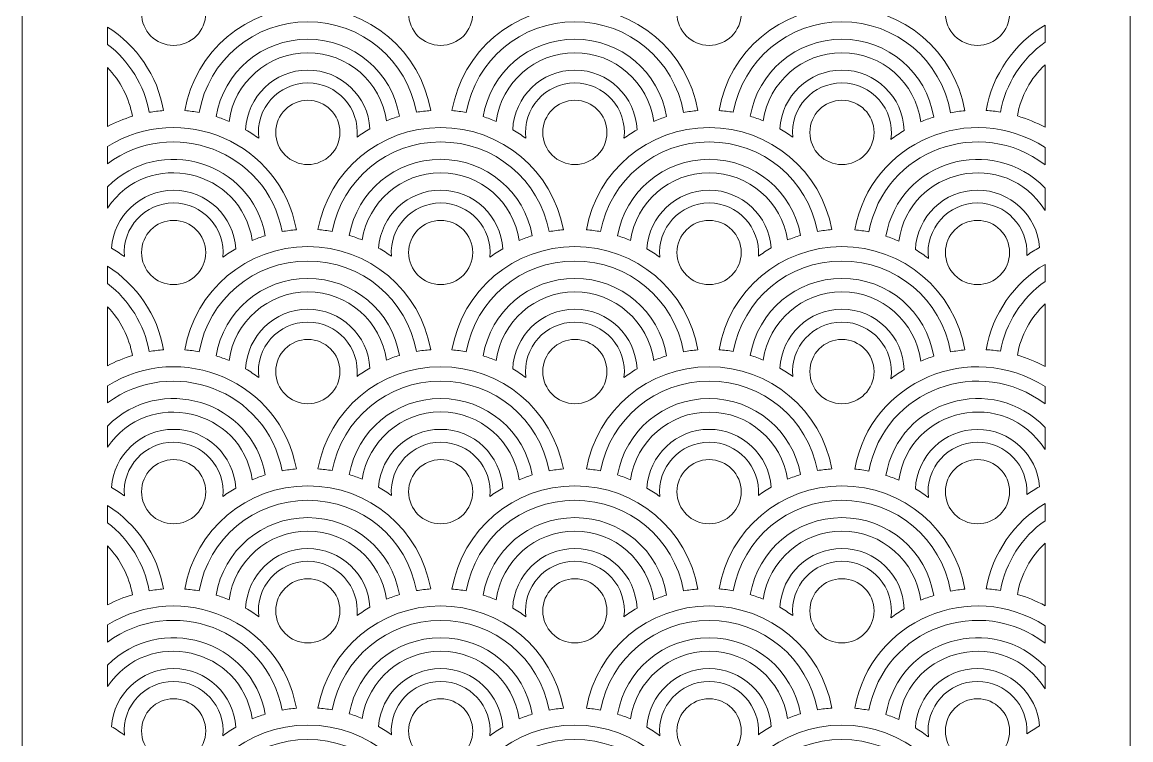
# Model space of a CAD drawing. Header units: inches. Extents: x 96 to 768, y 116 to 749.
# Drawn here: x 512.9 to 768.3, y 445.6 to 610.8 of the extents above; entities that cross this region are included whole.
import ezdxf

# ---------------------------------------------------------------- set-up
doc = ezdxf.new("R2010")
doc.units = ezdxf.units.IN
doc.header["$MEASUREMENT"] = 0
doc.layers.add('_U+0421_U+043B_U+043E_U+0439 1', color=7, linetype='Continuous')

# ---------------------------------------------------------------- blocks, each defined once
blk = doc.blocks.new('block 2')
at = {"layer": '_U+0421_U+043B_U+043E_U+0439 1', "color": 1, "lineweight": 9, "true_color": 0xff0000}
for points, knots in [([(676.47, 747.8), (672.99, 748.53), (669.46, 748.54), (665.97, 747.83), (665.97, 747.83), (614.53, 747.83), (614.53, 747.83), (611.07, 748.53), (607.51, 748.54), (603.95, 747.78), (553.39, 746.87), (512.94, 705.7), (512.94, 655.1), (512.94, 655.1), (512.94, 116.17), (512.94, 116.17), (512.94, 116.17), (612.39, 116.17), (612.39, 116.17), (612.39, 116.17), (612.39, 128.71), (612.39, 128.71), (612.39, 137.46), (619.51, 144.58), (628.26, 144.58), (628.26, 144.58), (652.88, 144.58), (652.88, 144.58), (661.63, 144.58), (668.74, 137.46), (668.74, 128.71), (668.74, 128.71), (668.74, 116.17), (668.74, 116.17), (668.74, 116.17), (768.19, 116.17), (768.19, 116.17), (768.19, 116.17), (768.19, 654.9), (768.19, 654.9), (768.3, 705.8), (727.46, 747.26), (676.47, 747.8)], [0, 0, 0, 0, 1, 1, 1, 2, 2, 2, 3, 3, 3, 4, 4, 4, 5, 5, 5, 6, 6, 6, 7, 7, 7, 8, 8, 8, 9, 9, 9, 10, 10, 10, 11, 11, 11, 12, 12, 12, 13, 13, 13, 14, 14, 14, 14]), ([(540.43, 612.8), (540.43, 616.88), (543.74, 620.2), (547.82, 620.2), (551.9, 620.2), (555.22, 616.88), (555.22, 612.8), (555.22, 608.73), (551.9, 605.41), (547.82, 605.41), (543.74, 605.41), (540.43, 608.73), (540.43, 612.8)], [0, 0, 0, 0, 1, 1, 1, 2, 2, 2, 3, 3, 3, 4, 4, 4, 4]), ([(601.94, 612.8), (601.94, 616.88), (605.26, 620.2), (609.33, 620.2), (613.41, 620.2), (616.73, 616.88), (616.73, 612.8), (616.73, 608.73), (613.41, 605.41), (609.33, 605.41), (605.26, 605.41), (601.94, 608.73), (601.94, 612.8)], [0, 0, 0, 0, 1, 1, 1, 2, 2, 2, 3, 3, 3, 4, 4, 4, 4]), ([(671.16, 605.41), (667.09, 605.41), (663.77, 608.73), (663.77, 612.8), (663.77, 616.88), (667.09, 620.2), (671.16, 620.2), (675.24, 620.2), (678.56, 616.88), (678.56, 612.8), (678.56, 608.73), (675.24, 605.41), (671.16, 605.41)], [0, 0, 0, 0, 1, 1, 1, 2, 2, 2, 3, 3, 3, 4, 4, 4, 4]), ([(725.6, 612.8), (725.6, 616.88), (728.92, 620.2), (732.99, 620.2), (737.07, 620.2), (740.39, 616.88), (740.39, 612.8), (740.39, 608.73), (737.07, 605.41), (732.99, 605.41), (728.92, 605.41), (725.6, 608.73), (725.6, 612.8)], [0, 0, 0, 0, 1, 1, 1, 2, 2, 2, 3, 3, 3, 4, 4, 4, 4]), ([(578.74, 614.15), (592.84, 614.15), (604.66, 604.09), (607.05, 590.42), (605.94, 590.35), (604.84, 590.21), (603.76, 590.03), (601.57, 602.04), (591.18, 610.84), (578.74, 610.84), (566.28, 610.84), (555.88, 602.01), (553.71, 589.98), (552.63, 590.17), (551.53, 590.31), (550.42, 590.4), (552.8, 604.08), (564.62, 614.15), (578.74, 614.15)], [0, 0, 0, 0, 1, 1, 1, 2, 2, 2, 3, 3, 3, 4, 4, 4, 5, 5, 5, 6, 6, 6, 6]), ([(668.56, 590.4), (667.45, 590.31), (666.36, 590.17), (665.28, 589.98), (663.11, 602.01), (652.71, 610.84), (640.25, 610.84), (627.79, 610.84), (617.39, 602.01), (615.22, 589.98), (614.14, 590.17), (613.05, 590.31), (611.93, 590.4), (614.32, 604.08), (626.14, 614.15), (640.25, 614.15), (654.36, 614.15), (666.18, 604.08), (668.56, 590.4)], [0, 0, 0, 0, 1, 1, 1, 2, 2, 2, 3, 3, 3, 4, 4, 4, 5, 5, 5, 6, 6, 6, 6]), ([(730.08, 590.38), (728.97, 590.28), (727.88, 590.13), (726.8, 589.93), (724.65, 601.99), (714.24, 610.84), (701.76, 610.84), (689.32, 610.84), (678.93, 602.04), (676.74, 590.03), (675.66, 590.21), (674.56, 590.35), (673.45, 590.42), (675.84, 604.09), (687.66, 614.15), (701.76, 614.15), (715.88, 614.15), (727.71, 604.07), (730.08, 590.38)], [0, 0, 0, 0, 1, 1, 1, 2, 2, 2, 3, 3, 3, 4, 4, 4, 5, 5, 5, 6, 6, 6, 6]), ([(545.53, 590.42), (544.42, 590.34), (543.32, 590.21), (542.23, 590.02), (541.08, 596.24), (537.6, 601.84), (532.6, 605.66), (532.6, 605.66), (532.6, 609.65), (532.6, 609.65), (539.28, 605.4), (544.1, 598.48), (545.53, 590.42)], [0, 0, 0, 0, 1, 1, 1, 2, 2, 2, 3, 3, 3, 4, 4, 4, 4]), ([(734.97, 590.44), (736.42, 598.65), (741.41, 605.82), (748.54, 610.09), (748.54, 610.09), (748.54, 606.14), (748.54, 606.14), (743.16, 602.32), (739.48, 596.57), (738.27, 590.08), (737.18, 590.26), (736.08, 590.38), (734.97, 590.44)], [0, 0, 0, 0, 1, 1, 1, 2, 2, 2, 3, 3, 3, 4, 4, 4, 4]), ([(578.74, 606.84), (589.29, 606.84), (598.08, 599.33), (599.84, 589.12), (598.83, 588.82), (597.84, 588.46), (596.86, 588.07), (595.57, 596.92), (587.94, 603.74), (578.74, 603.74), (569.49, 603.74), (561.83, 596.85), (560.59, 587.94), (559.62, 588.35), (558.63, 588.71), (557.61, 589.03), (559.35, 599.28), (568.15, 606.84), (578.74, 606.84)], [0, 0, 0, 0, 1, 1, 1, 2, 2, 2, 3, 3, 3, 4, 4, 4, 5, 5, 5, 6, 6, 6, 6]), ([(658.4, 587.94), (657.15, 596.85), (649.5, 603.74), (640.25, 603.74), (631, 603.74), (623.35, 596.85), (622.1, 587.94), (621.13, 588.35), (620.14, 588.71), (619.13, 589.02), (620.86, 599.28), (629.67, 606.84), (640.25, 606.84), (650.83, 606.84), (659.64, 599.28), (661.37, 589.02), (660.36, 588.71), (659.37, 588.35), (658.4, 587.94)], [0, 0, 0, 0, 1, 1, 1, 2, 2, 2, 3, 3, 3, 4, 4, 4, 5, 5, 5, 6, 6, 6, 6]), ([(719.93, 587.82), (718.74, 596.79), (711.05, 603.74), (701.76, 603.74), (692.56, 603.74), (684.93, 596.92), (683.63, 588.06), (682.66, 588.46), (681.67, 588.81), (680.65, 589.12), (682.42, 599.33), (691.21, 606.84), (701.76, 606.84), (712.38, 606.84), (721.2, 599.23), (722.9, 588.93), (721.89, 588.61), (720.9, 588.23), (719.93, 587.82)], [0, 0, 0, 0, 1, 1, 1, 2, 2, 2, 3, 3, 3, 4, 4, 4, 5, 5, 5, 6, 6, 6, 6]), ([(532.6, 600.31), (535.56, 597.25), (537.59, 593.34), (538.34, 589.1), (536.36, 588.5), (534.43, 587.72), (532.6, 586.76), (532.6, 586.76), (532.6, 600.31), (532.6, 600.31)], [0, 0, 0, 0, 1, 1, 1, 2, 2, 2, 3, 3, 3, 3]), ([(742.17, 589.18), (742.98, 593.73), (745.23, 597.84), (748.54, 600.97), (748.54, 600.97), (748.54, 586.57), (748.54, 586.57), (746.52, 587.66), (744.38, 588.54), (742.17, 589.18)], [0, 0, 0, 0, 1, 1, 1, 2, 2, 2, 3, 3, 3, 3]), ([(578.74, 599.74), (586.37, 599.74), (592.62, 593.74), (593.04, 586.2), (592.02, 585.62), (591.03, 584.98), (590.07, 584.29), (590.73, 591.02), (585.42, 596.79), (578.74, 596.79), (572.01, 596.79), (566.61, 590.91), (567.43, 584.04), (566.47, 584.75), (565.46, 585.41), (564.42, 586.02), (564.76, 593.64), (571.04, 599.74), (578.74, 599.74)], [0, 0, 0, 0, 1, 1, 1, 2, 2, 2, 3, 3, 3, 4, 4, 4, 5, 5, 5, 6, 6, 6, 6]), ([(640.25, 596.79), (633.53, 596.79), (628.12, 590.92), (628.95, 584.03), (627.98, 584.75), (626.98, 585.41), (625.93, 586.02), (626.27, 593.64), (632.55, 599.74), (640.25, 599.74), (647.95, 599.74), (654.23, 593.64), (654.56, 586.02), (653.52, 585.41), (652.52, 584.75), (651.56, 584.04), (652.38, 590.94), (646.95, 596.79), (640.25, 596.79)], [0, 0, 0, 0, 1, 1, 1, 2, 2, 2, 3, 3, 3, 4, 4, 4, 5, 5, 5, 6, 6, 6, 6]), ([(701.76, 596.79), (695.11, 596.79), (689.77, 591.06), (690.43, 584.29), (689.47, 584.98), (688.48, 585.62), (687.46, 586.2), (687.88, 593.74), (694.13, 599.74), (701.76, 599.74), (709.52, 599.74), (715.85, 593.54), (716.09, 585.84), (715.03, 585.21), (714, 584.51), (713.03, 583.76), (714.04, 590.77), (708.57, 596.79), (701.76, 596.79)], [0, 0, 0, 0, 1, 1, 1, 2, 2, 2, 3, 3, 3, 4, 4, 4, 5, 5, 5, 6, 6, 6, 6]), ([(576.1, 562.98), (574.99, 562.9), (573.89, 562.76), (572.81, 562.56), (569.26, 581.33), (547.34, 589.15), (532.6, 578.18), (532.6, 578.18), (532.6, 582.14), (532.6, 582.14), (549.63, 592.78), (572.43, 583.11), (576.1, 562.98)], [0, 0, 0, 0, 1, 1, 1, 2, 2, 2, 3, 3, 3, 4, 4, 4, 4]), ([(571.34, 585.39), (571.34, 589.47), (574.66, 592.79), (578.74, 592.79), (582.82, 592.79), (586.13, 589.47), (586.13, 585.39), (586.13, 581.32), (582.81, 578), (578.74, 578), (574.66, 578), (571.34, 581.32), (571.34, 585.39)], [0, 0, 0, 0, 1, 1, 1, 2, 2, 2, 3, 3, 3, 4, 4, 4, 4]), ([(640.25, 578), (636.17, 578), (632.86, 581.32), (632.86, 585.39), (632.86, 589.47), (636.17, 592.79), (640.25, 592.79), (644.33, 592.79), (647.64, 589.47), (647.64, 585.39), (647.64, 581.32), (644.33, 578), (640.25, 578)], [0, 0, 0, 0, 1, 1, 1, 2, 2, 2, 3, 3, 3, 4, 4, 4, 4]), ([(701.76, 578), (697.68, 578), (694.37, 581.32), (694.37, 585.39), (694.37, 589.47), (697.68, 592.79), (701.76, 592.79), (705.84, 592.79), (709.16, 589.47), (709.16, 585.39), (709.16, 581.32), (705.84, 578), (701.76, 578)], [0, 0, 0, 0, 1, 1, 1, 2, 2, 2, 3, 3, 3, 4, 4, 4, 4]), ([(707.99, 562.51), (706.92, 562.71), (705.82, 562.86), (704.71, 562.96), (708.39, 583.24), (731.48, 592.9), (748.54, 581.93), (748.54, 581.93), (748.54, 577.94), (748.54, 577.94), (733.77, 589.29), (711.53, 581.43), (707.99, 562.51)], [0, 0, 0, 0, 1, 1, 1, 2, 2, 2, 3, 3, 3, 4, 4, 4, 4]), ([(532.6, 572.88), (544.63, 584.99), (565.82, 578.85), (568.91, 561.6), (567.9, 561.29), (566.91, 560.92), (565.94, 560.52), (563.43, 576.97), (541.94, 581.85), (532.6, 567.98), (532.6, 567.98), (532.6, 572.88), (532.6, 572.88)], [0, 0, 0, 0, 1, 1, 1, 2, 2, 2, 3, 3, 3, 4, 4, 4, 4]), ([(609.33, 586.51), (623.37, 586.51), (635.14, 576.55), (637.61, 562.98), (636.5, 562.9), (635.4, 562.76), (634.33, 562.56), (632.07, 574.48), (621.72, 583.2), (609.33, 583.2), (596.97, 583.2), (586.63, 574.5), (584.35, 562.61), (583.27, 562.8), (582.18, 562.93), (581.06, 563.01), (583.54, 576.56), (595.3, 586.51), (609.33, 586.51)], [0, 0, 0, 0, 1, 1, 1, 2, 2, 2, 3, 3, 3, 4, 4, 4, 5, 5, 5, 6, 6, 6, 6]), ([(699.44, 563.01), (698.33, 562.93), (697.23, 562.8), (696.15, 562.61), (693.87, 574.5), (683.53, 583.2), (671.16, 583.2), (658.78, 583.2), (648.43, 574.48), (646.17, 562.56), (645.1, 562.76), (644, 562.9), (642.89, 562.98), (645.36, 576.55), (657.13, 586.51), (671.16, 586.51), (685.19, 586.51), (696.96, 576.56), (699.44, 563.01)], [0, 0, 0, 0, 1, 1, 1, 2, 2, 2, 3, 3, 3, 4, 4, 4, 5, 5, 5, 6, 6, 6, 6]), ([(714.86, 560.39), (713.89, 560.81), (712.9, 561.18), (711.89, 561.51), (714.95, 579.04), (736.62, 585.08), (748.54, 572.56), (748.54, 572.56), (748.54, 567.45), (748.54, 567.45), (739.45, 581.96), (717.3, 577.21), (714.86, 560.39)], [0, 0, 0, 0, 1, 1, 1, 2, 2, 2, 3, 3, 3, 4, 4, 4, 4]), ([(609.33, 579.2), (619.84, 579.2), (628.61, 571.75), (630.43, 561.6), (629.41, 561.29), (628.42, 560.92), (627.45, 560.52), (626.11, 569.32), (618.51, 576.1), (609.33, 576.1), (600.2, 576.1), (592.63, 569.39), (591.24, 560.64), (590.27, 561.04), (589.27, 561.39), (588.26, 561.7), (590.11, 571.8), (598.86, 579.2), (609.33, 579.2)], [0, 0, 0, 0, 1, 1, 1, 2, 2, 2, 3, 3, 3, 4, 4, 4, 5, 5, 5, 6, 6, 6, 6]), ([(689.26, 560.64), (687.87, 569.39), (680.3, 576.1), (671.16, 576.1), (661.99, 576.1), (654.39, 569.32), (653.05, 560.51), (652.08, 560.92), (651.09, 561.29), (650.07, 561.6), (651.89, 571.75), (660.65, 579.2), (671.16, 579.2), (681.64, 579.2), (690.39, 571.8), (692.24, 561.7), (691.23, 561.39), (690.23, 561.04), (689.26, 560.64)], [0, 0, 0, 0, 1, 1, 1, 2, 2, 2, 3, 3, 3, 4, 4, 4, 5, 5, 5, 6, 6, 6, 6]), ([(547.82, 572.1), (555.45, 572.1), (561.68, 566.12), (562.12, 558.61), (561.1, 558.01), (560.11, 557.36), (559.16, 556.65), (559.81, 563.45), (554.44, 569.15), (547.82, 569.15), (541.25, 569.15), (535.92, 563.54), (536.48, 556.81), (535.53, 557.5), (534.54, 558.14), (533.52, 558.73), (534.03, 566.18), (540.24, 572.1), (547.82, 572.1)], [0, 0, 0, 0, 1, 1, 1, 2, 2, 2, 3, 3, 3, 4, 4, 4, 5, 5, 5, 6, 6, 6, 6]), ([(609.33, 572.1), (616.96, 572.1), (623.19, 566.12), (623.64, 558.6), (622.61, 558), (621.62, 557.35), (620.67, 556.65), (621.33, 563.4), (615.99, 569.15), (609.34, 569.15), (602.81, 569.15), (597.47, 563.61), (597.99, 556.88), (597.04, 557.57), (596.06, 558.2), (595.04, 558.78), (595.57, 566.21), (601.77, 572.1), (609.33, 572.1)], [0, 0, 0, 0, 1, 1, 1, 2, 2, 2, 3, 3, 3, 4, 4, 4, 5, 5, 5, 6, 6, 6, 6]), ([(671.16, 569.15), (664.51, 569.15), (659.17, 563.4), (659.83, 556.65), (658.88, 557.35), (657.89, 558), (656.86, 558.6), (657.31, 566.12), (663.54, 572.1), (671.16, 572.1), (678.73, 572.1), (684.92, 566.21), (685.46, 558.79), (684.44, 558.21), (683.46, 557.57), (682.51, 556.89), (683.03, 563.58), (677.71, 569.15), (671.16, 569.15)], [0, 0, 0, 0, 1, 1, 1, 2, 2, 2, 3, 3, 3, 4, 4, 4, 5, 5, 5, 6, 6, 6, 6]), ([(732.99, 569.15), (726.26, 569.15), (720.86, 563.27), (721.69, 556.38), (720.73, 557.11), (719.72, 557.8), (718.68, 558.42), (719.04, 566.02), (725.31, 572.1), (732.99, 572.1), (740.51, 572.1), (746.69, 566.28), (747.28, 558.91), (746.27, 558.35), (745.29, 557.74), (744.35, 557.08), (744.75, 563.75), (739.43, 569.15), (732.99, 569.15)], [0, 0, 0, 0, 1, 1, 1, 2, 2, 2, 3, 3, 3, 4, 4, 4, 5, 5, 5, 6, 6, 6, 6]), ([(540.43, 557.75), (540.43, 561.83), (543.74, 565.15), (547.82, 565.15), (551.9, 565.15), (555.22, 561.83), (555.22, 557.75), (555.22, 553.68), (551.9, 550.36), (547.82, 550.36), (543.74, 550.36), (540.43, 553.68), (540.43, 557.75)], [0, 0, 0, 0, 1, 1, 1, 2, 2, 2, 3, 3, 3, 4, 4, 4, 4]), ([(601.94, 557.75), (601.94, 561.83), (605.26, 565.15), (609.33, 565.15), (613.41, 565.15), (616.73, 561.83), (616.73, 557.75), (616.73, 553.68), (613.41, 550.36), (609.33, 550.36), (605.26, 550.36), (601.94, 553.68), (601.94, 557.75)], [0, 0, 0, 0, 1, 1, 1, 2, 2, 2, 3, 3, 3, 4, 4, 4, 4]), ([(671.16, 550.36), (667.09, 550.36), (663.77, 553.68), (663.77, 557.75), (663.77, 561.83), (667.09, 565.15), (671.16, 565.15), (675.24, 565.15), (678.56, 561.83), (678.56, 557.75), (678.56, 553.68), (675.24, 550.36), (671.16, 550.36)], [0, 0, 0, 0, 1, 1, 1, 2, 2, 2, 3, 3, 3, 4, 4, 4, 4]), ([(725.6, 557.75), (725.6, 561.83), (728.92, 565.15), (732.99, 565.15), (737.07, 565.15), (740.39, 561.83), (740.39, 557.75), (740.39, 553.68), (737.07, 550.36), (732.99, 550.36), (728.92, 550.36), (725.6, 553.68), (725.6, 557.75)], [0, 0, 0, 0, 1, 1, 1, 2, 2, 2, 3, 3, 3, 4, 4, 4, 4]), ([(578.74, 559.1), (592.84, 559.1), (604.66, 549.03), (607.05, 535.37), (605.94, 535.29), (604.84, 535.16), (603.76, 534.98), (601.57, 546.98), (591.18, 555.78), (578.74, 555.78), (566.28, 555.78), (555.87, 546.96), (553.71, 534.93), (552.63, 535.12), (551.53, 535.26), (550.42, 535.35), (552.8, 549.02), (564.62, 559.1), (578.74, 559.1)], [0, 0, 0, 0, 1, 1, 1, 2, 2, 2, 3, 3, 3, 4, 4, 4, 5, 5, 5, 6, 6, 6, 6]), ([(668.56, 535.35), (667.45, 535.26), (666.36, 535.12), (665.28, 534.93), (663.11, 546.96), (652.71, 555.78), (640.25, 555.78), (627.79, 555.78), (617.39, 546.96), (615.22, 534.93), (614.14, 535.12), (613.05, 535.26), (611.93, 535.35), (614.32, 549.02), (626.14, 559.1), (640.25, 559.1), (654.36, 559.1), (666.18, 549.02), (668.56, 535.35)], [0, 0, 0, 0, 1, 1, 1, 2, 2, 2, 3, 3, 3, 4, 4, 4, 5, 5, 5, 6, 6, 6, 6]), ([(730.08, 535.33), (728.97, 535.23), (727.88, 535.08), (726.8, 534.88), (724.65, 546.93), (714.24, 555.78), (701.76, 555.78), (689.32, 555.78), (678.93, 546.98), (676.74, 534.98), (675.66, 535.16), (674.56, 535.29), (673.45, 535.37), (675.84, 549.03), (687.65, 559.1), (701.76, 559.1), (715.88, 559.1), (727.71, 549.01), (730.08, 535.33)], [0, 0, 0, 0, 1, 1, 1, 2, 2, 2, 3, 3, 3, 4, 4, 4, 5, 5, 5, 6, 6, 6, 6]), ([(545.53, 535.37), (544.42, 535.29), (543.32, 535.16), (542.23, 534.97), (541.08, 541.18), (537.6, 546.79), (532.6, 550.61), (532.6, 550.61), (532.6, 554.6), (532.6, 554.6), (539.28, 550.35), (544.1, 543.43), (545.53, 535.37)], [0, 0, 0, 0, 1, 1, 1, 2, 2, 2, 3, 3, 3, 4, 4, 4, 4]), ([(734.97, 535.39), (736.42, 543.6), (741.41, 550.77), (748.54, 555.03), (748.54, 555.03), (748.54, 551.09), (748.54, 551.09), (743.16, 547.27), (739.48, 541.52), (738.27, 535.02), (737.18, 535.2), (736.08, 535.32), (734.97, 535.39)], [0, 0, 0, 0, 1, 1, 1, 2, 2, 2, 3, 3, 3, 4, 4, 4, 4]), ([(578.74, 551.78), (589.29, 551.78), (598.08, 544.27), (599.84, 534.07), (598.83, 533.76), (597.84, 533.41), (596.86, 533.01), (595.57, 541.86), (587.94, 548.69), (578.74, 548.69), (569.49, 548.69), (561.83, 541.8), (560.59, 532.89), (559.62, 533.3), (558.63, 533.66), (557.61, 533.97), (559.35, 544.23), (568.15, 551.78), (578.74, 551.78)], [0, 0, 0, 0, 1, 1, 1, 2, 2, 2, 3, 3, 3, 4, 4, 4, 5, 5, 5, 6, 6, 6, 6]), ([(658.4, 532.89), (657.15, 541.8), (649.5, 548.69), (640.25, 548.69), (631, 548.69), (623.35, 541.8), (622.1, 532.89), (621.13, 533.29), (620.14, 533.66), (619.13, 533.97), (620.86, 544.23), (629.67, 551.78), (640.25, 551.78), (650.83, 551.78), (659.64, 544.23), (661.37, 533.97), (660.36, 533.66), (659.37, 533.3), (658.4, 532.89)], [0, 0, 0, 0, 1, 1, 1, 2, 2, 2, 3, 3, 3, 4, 4, 4, 5, 5, 5, 6, 6, 6, 6]), ([(719.93, 532.76), (718.74, 541.74), (711.05, 548.69), (701.76, 548.69), (692.56, 548.69), (684.93, 541.86), (683.63, 533.01), (682.66, 533.41), (681.67, 533.76), (680.65, 534.07), (682.42, 544.27), (691.21, 551.78), (701.76, 551.78), (712.38, 551.78), (721.2, 544.18), (722.9, 533.88), (721.89, 533.55), (720.9, 533.18), (719.93, 532.76)], [0, 0, 0, 0, 1, 1, 1, 2, 2, 2, 3, 3, 3, 4, 4, 4, 5, 5, 5, 6, 6, 6, 6]), ([(532.6, 545.26), (535.56, 542.19), (537.59, 538.29), (538.34, 534.04), (536.36, 533.44), (534.43, 532.67), (532.6, 531.7), (532.6, 531.7), (532.6, 545.26), (532.6, 545.26)], [0, 0, 0, 0, 1, 1, 1, 2, 2, 2, 3, 3, 3, 3]), ([(578.74, 544.69), (586.37, 544.69), (592.62, 538.68), (593.04, 531.15), (592.02, 530.57), (591.03, 529.92), (590.07, 529.24), (590.73, 535.96), (585.42, 541.74), (578.74, 541.74), (572, 541.74), (566.61, 535.85), (567.43, 528.98), (566.47, 529.7), (565.46, 530.36), (564.42, 530.97), (564.76, 538.59), (571.04, 544.69), (578.74, 544.69)], [0, 0, 0, 0, 1, 1, 1, 2, 2, 2, 3, 3, 3, 4, 4, 4, 5, 5, 5, 6, 6, 6, 6]), ([(640.25, 541.73), (633.53, 541.73), (628.12, 535.87), (628.95, 528.98), (627.98, 529.7), (626.98, 530.36), (625.93, 530.97), (626.27, 538.59), (632.55, 544.69), (640.25, 544.69), (647.95, 544.69), (654.23, 538.59), (654.56, 530.97), (653.52, 530.36), (652.52, 529.7), (651.56, 528.98), (652.38, 535.89), (646.95, 541.73), (640.25, 541.73)], [0, 0, 0, 0, 1, 1, 1, 2, 2, 2, 3, 3, 3, 4, 4, 4, 5, 5, 5, 6, 6, 6, 6]), ([(701.76, 541.73), (695.11, 541.73), (689.77, 536.01), (690.43, 529.23), (689.47, 529.92), (688.48, 530.56), (687.46, 531.15), (687.88, 538.68), (694.13, 544.69), (701.76, 544.69), (709.52, 544.69), (715.85, 538.49), (716.09, 530.79), (715.03, 530.15), (714, 529.46), (713.03, 528.71), (714.04, 535.71), (708.57, 541.73), (701.76, 541.73)], [0, 0, 0, 0, 1, 1, 1, 2, 2, 2, 3, 3, 3, 4, 4, 4, 5, 5, 5, 6, 6, 6, 6]), ([(742.17, 534.13), (742.98, 538.67), (745.23, 542.79), (748.54, 545.92), (748.54, 545.92), (748.54, 531.52), (748.54, 531.52), (746.52, 532.61), (744.38, 533.48), (742.17, 534.13)], [0, 0, 0, 0, 1, 1, 1, 2, 2, 2, 3, 3, 3, 3]), ([(576.1, 507.93), (574.99, 507.84), (573.89, 507.7), (572.81, 507.51), (569.26, 526.27), (547.34, 534.1), (532.6, 523.13), (532.6, 523.13), (532.6, 527.08), (532.6, 527.08), (549.63, 537.72), (572.43, 528.06), (576.1, 507.93)], [0, 0, 0, 0, 1, 1, 1, 2, 2, 2, 3, 3, 3, 4, 4, 4, 4]), ([(571.34, 530.34), (571.34, 534.42), (574.66, 537.74), (578.74, 537.74), (582.82, 537.74), (586.13, 534.42), (586.13, 530.34), (586.13, 526.26), (582.82, 522.95), (578.74, 522.95), (574.66, 522.95), (571.34, 526.26), (571.34, 530.34)], [0, 0, 0, 0, 1, 1, 1, 2, 2, 2, 3, 3, 3, 4, 4, 4, 4]), ([(640.25, 522.95), (636.17, 522.95), (632.86, 526.26), (632.86, 530.34), (632.86, 534.42), (636.17, 537.74), (640.25, 537.74), (644.33, 537.74), (647.64, 534.42), (647.64, 530.34), (647.64, 526.26), (644.33, 522.95), (640.25, 522.95)], [0, 0, 0, 0, 1, 1, 1, 2, 2, 2, 3, 3, 3, 4, 4, 4, 4]), ([(701.76, 522.95), (697.68, 522.95), (694.37, 526.26), (694.37, 530.34), (694.37, 534.42), (697.68, 537.74), (701.76, 537.74), (705.84, 537.74), (709.16, 534.42), (709.16, 530.34), (709.16, 526.26), (705.84, 522.95), (701.76, 522.95)], [0, 0, 0, 0, 1, 1, 1, 2, 2, 2, 3, 3, 3, 4, 4, 4, 4]), ([(707.99, 507.46), (706.92, 507.66), (705.82, 507.81), (704.71, 507.91), (708.39, 528.19), (731.48, 537.84), (748.54, 526.88), (748.54, 526.88), (748.54, 522.89), (748.54, 522.89), (733.77, 534.24), (711.53, 526.38), (707.99, 507.46)], [0, 0, 0, 0, 1, 1, 1, 2, 2, 2, 3, 3, 3, 4, 4, 4, 4]), ([(609.33, 531.46), (623.37, 531.46), (635.14, 521.49), (637.61, 507.93), (636.5, 507.84), (635.4, 507.7), (634.33, 507.51), (632.07, 519.43), (621.72, 528.14), (609.33, 528.14), (596.97, 528.14), (586.63, 519.45), (584.35, 507.56), (583.27, 507.74), (582.18, 507.88), (581.06, 507.95), (583.54, 521.51), (595.3, 531.46), (609.33, 531.46)], [0, 0, 0, 0, 1, 1, 1, 2, 2, 2, 3, 3, 3, 4, 4, 4, 5, 5, 5, 6, 6, 6, 6]), ([(699.44, 507.95), (698.33, 507.88), (697.23, 507.74), (696.15, 507.56), (693.87, 519.45), (683.53, 528.14), (671.16, 528.14), (658.78, 528.14), (648.43, 519.43), (646.17, 507.51), (645.1, 507.7), (644, 507.84), (642.89, 507.93), (645.36, 521.49), (657.13, 531.46), (671.16, 531.46), (685.19, 531.46), (696.96, 521.5), (699.44, 507.95)], [0, 0, 0, 0, 1, 1, 1, 2, 2, 2, 3, 3, 3, 4, 4, 4, 5, 5, 5, 6, 6, 6, 6]), ([(532.6, 517.82), (544.63, 529.94), (565.82, 523.79), (568.91, 506.55), (567.9, 506.23), (566.91, 505.87), (565.94, 505.46), (563.43, 521.93), (541.94, 526.79), (532.6, 512.92), (532.6, 512.92), (532.6, 517.82), (532.6, 517.82)], [0, 0, 0, 0, 1, 1, 1, 2, 2, 2, 3, 3, 3, 4, 4, 4, 4]), ([(714.86, 505.34), (713.89, 505.76), (712.9, 506.13), (711.89, 506.46), (714.95, 523.99), (736.62, 530.02), (748.54, 517.5), (748.54, 517.5), (748.54, 512.4), (748.54, 512.4), (739.45, 526.91), (717.3, 522.15), (714.86, 505.34)], [0, 0, 0, 0, 1, 1, 1, 2, 2, 2, 3, 3, 3, 4, 4, 4, 4]), ([(609.33, 524.14), (619.84, 524.14), (628.61, 516.7), (630.43, 506.55), (629.41, 506.23), (628.42, 505.87), (627.45, 505.46), (626.11, 514.27), (618.51, 521.05), (609.33, 521.05), (600.2, 521.05), (592.63, 514.33), (591.24, 505.59), (590.27, 505.98), (589.27, 506.34), (588.26, 506.65), (590.11, 516.74), (598.86, 524.14), (609.33, 524.14)], [0, 0, 0, 0, 1, 1, 1, 2, 2, 2, 3, 3, 3, 4, 4, 4, 5, 5, 5, 6, 6, 6, 6]), ([(689.26, 505.59), (687.87, 514.33), (680.3, 521.04), (671.16, 521.04), (661.99, 521.04), (654.39, 514.27), (653.05, 505.46), (652.08, 505.87), (651.09, 506.23), (650.07, 506.55), (651.89, 516.7), (660.65, 524.14), (671.16, 524.14), (681.64, 524.14), (690.39, 516.74), (692.24, 506.64), (691.23, 506.34), (690.23, 505.98), (689.26, 505.59)], [0, 0, 0, 0, 1, 1, 1, 2, 2, 2, 3, 3, 3, 4, 4, 4, 5, 5, 5, 6, 6, 6, 6]), ([(547.82, 517.05), (555.45, 517.05), (561.68, 511.07), (562.12, 503.55), (561.1, 502.95), (560.11, 502.3), (559.16, 501.6), (559.81, 508.35), (554.49, 514.09), (547.82, 514.09), (541.25, 514.09), (535.92, 508.48), (536.48, 501.76), (535.53, 502.45), (534.54, 503.09), (533.53, 503.68), (534.03, 511.13), (540.24, 517.05), (547.82, 517.05)], [0, 0, 0, 0, 1, 1, 1, 2, 2, 2, 3, 3, 3, 4, 4, 4, 5, 5, 5, 6, 6, 6, 6]), ([(609.33, 517.05), (616.96, 517.05), (623.19, 511.07), (623.64, 503.55), (622.61, 502.95), (621.62, 502.3), (620.67, 501.6), (621.33, 508.36), (615.99, 514.09), (609.34, 514.09), (602.8, 514.09), (597.47, 508.54), (597.99, 501.83), (597.04, 502.51), (596.06, 503.15), (595.04, 503.73), (595.57, 511.16), (601.77, 517.05), (609.33, 517.05)], [0, 0, 0, 0, 1, 1, 1, 2, 2, 2, 3, 3, 3, 4, 4, 4, 5, 5, 5, 6, 6, 6, 6]), ([(671.16, 514.09), (664.51, 514.09), (659.17, 508.35), (659.83, 501.6), (658.88, 502.3), (657.89, 502.95), (656.86, 503.55), (657.31, 511.07), (663.54, 517.05), (671.16, 517.05), (678.73, 517.05), (684.93, 511.16), (685.46, 503.73), (684.44, 503.15), (683.46, 502.52), (682.51, 501.83), (683.03, 508.54), (677.7, 514.09), (671.16, 514.09)], [0, 0, 0, 0, 1, 1, 1, 2, 2, 2, 3, 3, 3, 4, 4, 4, 5, 5, 5, 6, 6, 6, 6]), ([(732.99, 514.09), (726.27, 514.09), (720.86, 508.23), (721.69, 501.33), (720.73, 502.06), (719.72, 502.74), (718.68, 503.37), (719.03, 510.97), (725.31, 517.04), (732.99, 517.04), (740.51, 517.04), (746.69, 511.23), (747.28, 503.86), (746.27, 503.29), (745.29, 502.69), (744.35, 502.03), (744.75, 508.71), (739.42, 514.09), (732.99, 514.09)], [0, 0, 0, 0, 1, 1, 1, 2, 2, 2, 3, 3, 3, 4, 4, 4, 5, 5, 5, 6, 6, 6, 6]), ([(540.43, 502.7), (540.43, 506.78), (543.74, 510.09), (547.82, 510.09), (551.9, 510.09), (555.22, 506.78), (555.22, 502.7), (555.22, 498.62), (551.9, 495.31), (547.82, 495.31), (543.74, 495.31), (540.43, 498.62), (540.43, 502.7)], [0, 0, 0, 0, 1, 1, 1, 2, 2, 2, 3, 3, 3, 4, 4, 4, 4]), ([(601.94, 502.7), (601.94, 506.78), (605.26, 510.09), (609.33, 510.09), (613.41, 510.09), (616.73, 506.78), (616.73, 502.7), (616.73, 498.62), (613.41, 495.31), (609.33, 495.31), (605.26, 495.31), (601.94, 498.62), (601.94, 502.7)], [0, 0, 0, 0, 1, 1, 1, 2, 2, 2, 3, 3, 3, 4, 4, 4, 4]), ([(671.16, 495.31), (667.09, 495.31), (663.77, 498.62), (663.77, 502.7), (663.77, 506.78), (667.09, 510.09), (671.16, 510.09), (675.24, 510.09), (678.56, 506.78), (678.56, 502.7), (678.56, 498.62), (675.24, 495.31), (671.16, 495.31)], [0, 0, 0, 0, 1, 1, 1, 2, 2, 2, 3, 3, 3, 4, 4, 4, 4]), ([(725.6, 502.7), (725.6, 506.78), (728.92, 510.09), (732.99, 510.09), (737.07, 510.09), (740.39, 506.78), (740.39, 502.7), (740.39, 498.62), (737.07, 495.31), (732.99, 495.31), (728.92, 495.31), (725.6, 498.62), (725.6, 502.7)], [0, 0, 0, 0, 1, 1, 1, 2, 2, 2, 3, 3, 3, 4, 4, 4, 4]), ([(578.74, 504.04), (592.84, 504.04), (604.66, 493.98), (607.05, 480.32), (605.94, 480.24), (604.84, 480.11), (603.76, 479.93), (601.57, 491.93), (591.18, 500.73), (578.74, 500.73), (566.27, 500.73), (555.88, 491.91), (553.71, 479.88), (552.63, 480.07), (551.53, 480.21), (550.42, 480.29), (552.8, 493.97), (564.62, 504.04), (578.74, 504.04)], [0, 0, 0, 0, 1, 1, 1, 2, 2, 2, 3, 3, 3, 4, 4, 4, 5, 5, 5, 6, 6, 6, 6]), ([(668.56, 480.29), (667.45, 480.21), (666.36, 480.07), (665.28, 479.88), (663.11, 491.91), (652.71, 500.73), (640.25, 500.73), (627.79, 500.73), (617.39, 491.91), (615.22, 479.88), (614.14, 480.07), (613.05, 480.21), (611.93, 480.29), (614.32, 493.97), (626.14, 504.04), (640.25, 504.04), (654.36, 504.04), (666.18, 493.97), (668.56, 480.29)], [0, 0, 0, 0, 1, 1, 1, 2, 2, 2, 3, 3, 3, 4, 4, 4, 5, 5, 5, 6, 6, 6, 6]), ([(730.08, 480.27), (728.97, 480.18), (727.88, 480.03), (726.8, 479.82), (724.65, 491.88), (714.24, 500.73), (701.76, 500.73), (689.32, 500.73), (678.93, 491.93), (676.74, 479.92), (675.66, 480.11), (674.56, 480.24), (673.45, 480.32), (675.84, 493.98), (687.66, 504.04), (701.76, 504.04), (715.88, 504.04), (727.71, 493.96), (730.08, 480.27)], [0, 0, 0, 0, 1, 1, 1, 2, 2, 2, 3, 3, 3, 4, 4, 4, 5, 5, 5, 6, 6, 6, 6]), ([(545.53, 480.31), (544.42, 480.23), (543.32, 480.1), (542.23, 479.92), (541.08, 486.13), (537.6, 491.74), (532.6, 495.55), (532.6, 495.55), (532.6, 499.55), (532.6, 499.55), (539.28, 495.29), (544.1, 488.37), (545.53, 480.31)], [0, 0, 0, 0, 1, 1, 1, 2, 2, 2, 3, 3, 3, 4, 4, 4, 4]), ([(734.97, 480.34), (736.42, 488.54), (741.41, 495.72), (748.54, 499.98), (748.54, 499.98), (748.54, 496.03), (748.54, 496.03), (743.16, 492.21), (739.48, 486.46), (738.27, 479.97), (737.18, 480.15), (736.08, 480.27), (734.97, 480.34)], [0, 0, 0, 0, 1, 1, 1, 2, 2, 2, 3, 3, 3, 4, 4, 4, 4]), ([(578.74, 496.73), (589.29, 496.73), (598.08, 489.22), (599.84, 479.01), (598.83, 478.71), (597.84, 478.36), (596.86, 477.96), (595.57, 486.81), (587.94, 493.63), (578.74, 493.63), (569.49, 493.63), (561.83, 486.75), (560.59, 477.83), (559.62, 478.24), (558.63, 478.6), (557.61, 478.92), (559.35, 489.17), (568.15, 496.73), (578.74, 496.73)], [0, 0, 0, 0, 1, 1, 1, 2, 2, 2, 3, 3, 3, 4, 4, 4, 5, 5, 5, 6, 6, 6, 6]), ([(658.4, 477.83), (657.15, 486.75), (649.5, 493.63), (640.25, 493.63), (631, 493.63), (623.35, 486.75), (622.1, 477.83), (621.13, 478.24), (620.14, 478.6), (619.13, 478.92), (620.86, 489.17), (629.67, 496.73), (640.25, 496.73), (650.83, 496.73), (659.64, 489.17), (661.37, 478.92), (660.36, 478.6), (659.37, 478.24), (658.4, 477.83)], [0, 0, 0, 0, 1, 1, 1, 2, 2, 2, 3, 3, 3, 4, 4, 4, 5, 5, 5, 6, 6, 6, 6]), ([(719.93, 477.71), (718.74, 486.68), (711.05, 493.63), (701.76, 493.63), (692.56, 493.63), (684.93, 486.81), (683.63, 477.96), (682.66, 478.36), (681.67, 478.71), (680.65, 479.01), (682.42, 489.22), (691.21, 496.73), (701.76, 496.73), (712.38, 496.73), (721.2, 489.13), (722.9, 478.82), (721.89, 478.5), (720.9, 478.13), (719.93, 477.71)], [0, 0, 0, 0, 1, 1, 1, 2, 2, 2, 3, 3, 3, 4, 4, 4, 5, 5, 5, 6, 6, 6, 6]), ([(742.17, 479.08), (742.98, 483.62), (745.23, 487.74), (748.54, 490.86), (748.54, 490.86), (748.54, 476.46), (748.54, 476.46), (746.52, 477.55), (744.38, 478.43), (742.17, 479.08)], [0, 0, 0, 0, 1, 1, 1, 2, 2, 2, 3, 3, 3, 3]), ([(532.6, 490.21), (535.56, 487.14), (537.59, 483.23), (538.34, 478.99), (536.36, 478.39), (534.43, 477.61), (532.6, 476.65), (532.6, 476.65), (532.6, 490.21), (532.6, 490.21)], [0, 0, 0, 0, 1, 1, 1, 2, 2, 2, 3, 3, 3, 3]), ([(578.74, 489.63), (586.37, 489.63), (592.62, 483.63), (593.04, 476.1), (592.02, 475.51), (591.03, 474.87), (590.07, 474.18), (590.73, 480.91), (585.42, 486.68), (578.74, 486.68), (572, 486.68), (566.61, 480.8), (567.43, 473.93), (566.47, 474.65), (565.46, 475.31), (564.42, 475.92), (564.76, 483.53), (571.04, 489.63), (578.74, 489.63)], [0, 0, 0, 0, 1, 1, 1, 2, 2, 2, 3, 3, 3, 4, 4, 4, 5, 5, 5, 6, 6, 6, 6]), ([(640.25, 486.68), (633.53, 486.68), (628.12, 480.82), (628.95, 473.93), (627.98, 474.65), (626.98, 475.31), (625.93, 475.92), (626.27, 483.54), (632.55, 489.63), (640.25, 489.63), (647.95, 489.63), (654.23, 483.54), (654.56, 475.92), (653.52, 475.31), (652.52, 474.65), (651.56, 473.93), (652.38, 480.84), (646.95, 486.68), (640.25, 486.68)], [0, 0, 0, 0, 1, 1, 1, 2, 2, 2, 3, 3, 3, 4, 4, 4, 5, 5, 5, 6, 6, 6, 6]), ([(701.76, 486.68), (695.11, 486.68), (689.77, 480.95), (690.43, 474.18), (689.47, 474.87), (688.48, 475.51), (687.46, 476.1), (687.88, 483.63), (694.13, 489.63), (701.76, 489.63), (709.52, 489.63), (715.85, 483.44), (716.09, 475.74), (715.03, 475.1), (714, 474.41), (713.03, 473.66), (714.04, 480.66), (708.57, 486.68), (701.76, 486.68)], [0, 0, 0, 0, 1, 1, 1, 2, 2, 2, 3, 3, 3, 4, 4, 4, 5, 5, 5, 6, 6, 6, 6]), ([(576.1, 452.88), (574.99, 452.79), (573.89, 452.65), (572.81, 452.46), (569.26, 471.22), (547.34, 479.04), (532.6, 468.08), (532.6, 468.08), (532.6, 472.03), (532.6, 472.03), (549.6, 482.65), (572.42, 473.04), (576.1, 452.88)], [0, 0, 0, 0, 1, 1, 1, 2, 2, 2, 3, 3, 3, 4, 4, 4, 4]), ([(571.34, 475.29), (571.34, 479.36), (574.66, 482.68), (578.74, 482.68), (582.82, 482.68), (586.13, 479.37), (586.13, 475.29), (586.13, 471.21), (582.82, 467.89), (578.74, 467.89), (574.66, 467.89), (571.34, 471.21), (571.34, 475.29)], [0, 0, 0, 0, 1, 1, 1, 2, 2, 2, 3, 3, 3, 4, 4, 4, 4]), ([(640.25, 467.89), (636.17, 467.89), (632.86, 471.21), (632.86, 475.29), (632.86, 479.37), (636.17, 482.68), (640.25, 482.68), (644.33, 482.68), (647.64, 479.37), (647.64, 475.29), (647.64, 471.21), (644.33, 467.89), (640.25, 467.89)], [0, 0, 0, 0, 1, 1, 1, 2, 2, 2, 3, 3, 3, 4, 4, 4, 4]), ([(701.76, 467.89), (697.68, 467.89), (694.37, 471.21), (694.37, 475.29), (694.37, 479.37), (697.68, 482.68), (701.76, 482.68), (705.84, 482.68), (709.16, 479.37), (709.16, 475.29), (709.16, 471.21), (705.84, 467.89), (701.76, 467.89)], [0, 0, 0, 0, 1, 1, 1, 2, 2, 2, 3, 3, 3, 4, 4, 4, 4]), ([(707.99, 452.4), (706.92, 452.61), (705.82, 452.76), (704.71, 452.86), (708.39, 473.14), (731.48, 482.79), (748.54, 471.83), (748.54, 471.83), (748.54, 467.84), (748.54, 467.84), (733.77, 479.18), (711.53, 471.32), (707.99, 452.4)], [0, 0, 0, 0, 1, 1, 1, 2, 2, 2, 3, 3, 3, 4, 4, 4, 4]), ([(609.33, 476.4), (623.37, 476.4), (635.14, 466.44), (637.61, 452.88), (636.5, 452.79), (635.4, 452.65), (634.33, 452.46), (632.07, 464.37), (621.72, 473.09), (609.33, 473.09), (596.97, 473.09), (586.63, 464.4), (584.35, 452.51), (583.27, 452.69), (582.17, 452.82), (581.06, 452.9), (583.54, 466.45), (595.3, 476.4), (609.33, 476.4)], [0, 0, 0, 0, 1, 1, 1, 2, 2, 2, 3, 3, 3, 4, 4, 4, 5, 5, 5, 6, 6, 6, 6]), ([(699.44, 452.9), (698.33, 452.83), (697.23, 452.69), (696.15, 452.51), (693.87, 464.4), (683.53, 473.09), (671.16, 473.09), (658.78, 473.09), (648.43, 464.38), (646.17, 452.46), (645.1, 452.65), (644, 452.79), (642.89, 452.88), (645.36, 466.44), (657.13, 476.4), (671.16, 476.4), (685.19, 476.4), (696.96, 466.45), (699.44, 452.9)], [0, 0, 0, 0, 1, 1, 1, 2, 2, 2, 3, 3, 3, 4, 4, 4, 5, 5, 5, 6, 6, 6, 6]), ([(532.6, 462.77), (544.63, 474.89), (565.82, 468.74), (568.91, 451.5), (567.9, 451.18), (566.91, 450.82), (565.94, 450.41), (563.43, 466.88), (541.94, 471.73), (532.6, 457.87), (532.6, 457.87), (532.6, 462.77), (532.6, 462.77)], [0, 0, 0, 0, 1, 1, 1, 2, 2, 2, 3, 3, 3, 4, 4, 4, 4]), ([(714.86, 450.29), (713.89, 450.7), (712.9, 451.08), (711.89, 451.4), (714.95, 468.94), (736.62, 474.97), (748.54, 462.45), (748.54, 462.45), (748.54, 457.34), (748.54, 457.34), (739.45, 471.86), (717.3, 467.1), (714.86, 450.29)], [0, 0, 0, 0, 1, 1, 1, 2, 2, 2, 3, 3, 3, 4, 4, 4, 4]), ([(609.33, 469.09), (619.84, 469.09), (628.61, 461.64), (630.43, 451.5), (629.41, 451.18), (628.42, 450.82), (627.45, 450.41), (626.11, 459.22), (618.51, 465.99), (609.33, 465.99), (600.2, 465.99), (592.63, 459.28), (591.24, 450.53), (590.27, 450.93), (589.27, 451.29), (588.26, 451.59), (590.11, 461.69), (598.86, 469.09), (609.33, 469.09)], [0, 0, 0, 0, 1, 1, 1, 2, 2, 2, 3, 3, 3, 4, 4, 4, 5, 5, 5, 6, 6, 6, 6]), ([(689.26, 450.53), (687.87, 459.28), (680.3, 465.99), (671.16, 465.99), (661.99, 465.99), (654.39, 459.22), (653.05, 450.41), (652.08, 450.82), (651.09, 451.18), (650.07, 451.5), (651.89, 461.64), (660.65, 469.09), (671.16, 469.09), (681.64, 469.09), (690.39, 461.69), (692.24, 451.59), (691.23, 451.29), (690.23, 450.93), (689.26, 450.53)], [0, 0, 0, 0, 1, 1, 1, 2, 2, 2, 3, 3, 3, 4, 4, 4, 5, 5, 5, 6, 6, 6, 6]), ([(547.82, 461.99), (555.45, 461.99), (561.68, 456.01), (562.12, 448.5), (561.1, 447.9), (560.11, 447.25), (559.16, 446.54), (559.81, 453.29), (554.49, 459.04), (547.82, 459.04), (541.25, 459.04), (535.92, 453.43), (536.48, 446.7), (535.53, 447.4), (534.54, 448.04), (533.53, 448.62), (534.03, 456.08), (540.24, 461.99), (547.82, 461.99)], [0, 0, 0, 0, 1, 1, 1, 2, 2, 2, 3, 3, 3, 4, 4, 4, 5, 5, 5, 6, 6, 6, 6]), ([(609.33, 461.99), (616.96, 461.99), (623.19, 456.01), (623.64, 448.5), (622.61, 447.9), (621.62, 447.25), (620.67, 446.54), (621.33, 453.3), (615.99, 459.04), (609.34, 459.04), (602.8, 459.04), (597.47, 453.49), (597.99, 446.78), (597.04, 447.46), (596.06, 448.1), (595.04, 448.68), (595.57, 456.11), (601.77, 461.99), (609.33, 461.99)], [0, 0, 0, 0, 1, 1, 1, 2, 2, 2, 3, 3, 3, 4, 4, 4, 5, 5, 5, 6, 6, 6, 6]), ([(671.16, 459.04), (664.51, 459.04), (659.17, 453.3), (659.83, 446.54), (658.88, 447.25), (657.89, 447.9), (656.86, 448.5), (657.31, 456.01), (663.54, 461.99), (671.16, 461.99), (678.73, 461.99), (684.93, 456.11), (685.46, 448.68), (684.44, 448.1), (683.46, 447.46), (682.51, 446.78), (683.03, 453.49), (677.7, 459.04), (671.16, 459.04)], [0, 0, 0, 0, 1, 1, 1, 2, 2, 2, 3, 3, 3, 4, 4, 4, 5, 5, 5, 6, 6, 6, 6]), ([(732.99, 459.04), (726.27, 459.04), (720.86, 453.17), (721.69, 446.27), (720.73, 447.01), (719.72, 447.69), (718.68, 448.32), (719.03, 455.91), (725.31, 461.99), (732.99, 461.99), (740.51, 461.99), (746.69, 456.17), (747.28, 448.81), (746.27, 448.24), (745.29, 447.64), (744.35, 446.97), (744.75, 453.66), (739.42, 459.04), (732.99, 459.04)], [0, 0, 0, 0, 1, 1, 1, 2, 2, 2, 3, 3, 3, 4, 4, 4, 5, 5, 5, 6, 6, 6, 6]), ([(540.43, 447.65), (540.43, 451.72), (543.74, 455.04), (547.82, 455.04), (551.9, 455.04), (555.22, 451.73), (555.22, 447.65), (555.22, 443.57), (551.9, 440.25), (547.82, 440.25), (543.74, 440.25), (540.43, 443.57), (540.43, 447.65)], [0, 0, 0, 0, 1, 1, 1, 2, 2, 2, 3, 3, 3, 4, 4, 4, 4]), ([(601.94, 447.65), (601.94, 451.72), (605.26, 455.04), (609.33, 455.04), (613.41, 455.04), (616.73, 451.73), (616.73, 447.65), (616.73, 443.57), (613.41, 440.25), (609.33, 440.25), (605.26, 440.25), (601.94, 443.57), (601.94, 447.65)], [0, 0, 0, 0, 1, 1, 1, 2, 2, 2, 3, 3, 3, 4, 4, 4, 4]), ([(671.16, 440.25), (667.09, 440.25), (663.77, 443.57), (663.77, 447.65), (663.77, 451.73), (667.09, 455.04), (671.16, 455.04), (675.24, 455.04), (678.56, 451.73), (678.56, 447.65), (678.56, 443.57), (675.24, 440.25), (671.16, 440.25)], [0, 0, 0, 0, 1, 1, 1, 2, 2, 2, 3, 3, 3, 4, 4, 4, 4]), ([(725.6, 447.65), (725.6, 451.72), (728.92, 455.04), (732.99, 455.04), (737.07, 455.04), (740.39, 451.73), (740.39, 447.65), (740.39, 443.57), (737.07, 440.25), (732.99, 440.25), (728.92, 440.25), (725.6, 443.57), (725.6, 447.65)], [0, 0, 0, 0, 1, 1, 1, 2, 2, 2, 3, 3, 3, 4, 4, 4, 4]), ([(578.74, 448.99), (592.84, 448.99), (604.66, 438.93), (607.05, 425.26), (605.94, 425.19), (604.84, 425.06), (603.76, 424.87), (601.57, 436.88), (591.18, 445.68), (578.74, 445.68), (566.27, 445.68), (555.88, 436.85), (553.71, 424.82), (552.63, 425.02), (551.53, 425.15), (550.42, 425.24), (552.8, 438.92), (564.62, 448.99), (578.74, 448.99)], [0, 0, 0, 0, 1, 1, 1, 2, 2, 2, 3, 3, 3, 4, 4, 4, 5, 5, 5, 6, 6, 6, 6]), ([(668.56, 425.24), (667.45, 425.16), (666.36, 425.02), (665.28, 424.82), (663.11, 436.85), (652.71, 445.68), (640.25, 445.68), (627.79, 445.68), (617.39, 436.85), (615.22, 424.82), (614.14, 425.02), (613.05, 425.16), (611.93, 425.24), (614.32, 438.92), (626.14, 448.99), (640.25, 448.99), (654.36, 448.99), (666.18, 438.92), (668.56, 425.24)], [0, 0, 0, 0, 1, 1, 1, 2, 2, 2, 3, 3, 3, 4, 4, 4, 5, 5, 5, 6, 6, 6, 6]), ([(730.08, 425.22), (728.97, 425.12), (727.88, 424.98), (726.8, 424.77), (724.65, 436.83), (714.24, 445.68), (701.76, 445.68), (689.32, 445.68), (678.93, 436.88), (676.74, 424.87), (675.66, 425.06), (674.56, 425.19), (673.45, 425.26), (675.84, 438.93), (687.66, 448.99), (701.76, 448.99), (715.88, 448.99), (727.71, 438.91), (730.08, 425.22)], [0, 0, 0, 0, 1, 1, 1, 2, 2, 2, 3, 3, 3, 4, 4, 4, 5, 5, 5, 6, 6, 6, 6])]:
    blk.add_open_spline(points, degree=3, knots=knots, dxfattribs=at)

msp = doc.modelspace()

# ---------------------------------------------------------------- block references
at = {"layer": '_U+0421_U+043B_U+043E_U+0439 1'}
msp.add_blockref('block 2', (0, 0), dxfattribs=at)

doc.saveas('drawing.dxf')
